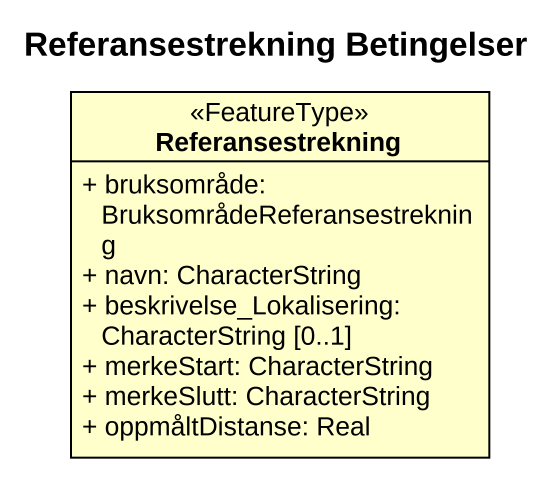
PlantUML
@startuml
title Referansestrekning Betingelser
hide circle
hide empty members
skinparam classAttributeIconSize 0
class Referansestrekning <<FeatureType>> {
  + bruksområde: BruksområdeReferansestrekning
  + navn: CharacterString
  + beskrivelse_Lokalisering: CharacterString [0..1]
  + merkeStart: CharacterString
  + merkeSlutt: CharacterString
  + oppmåltDistanse: Real
}
@enduml
